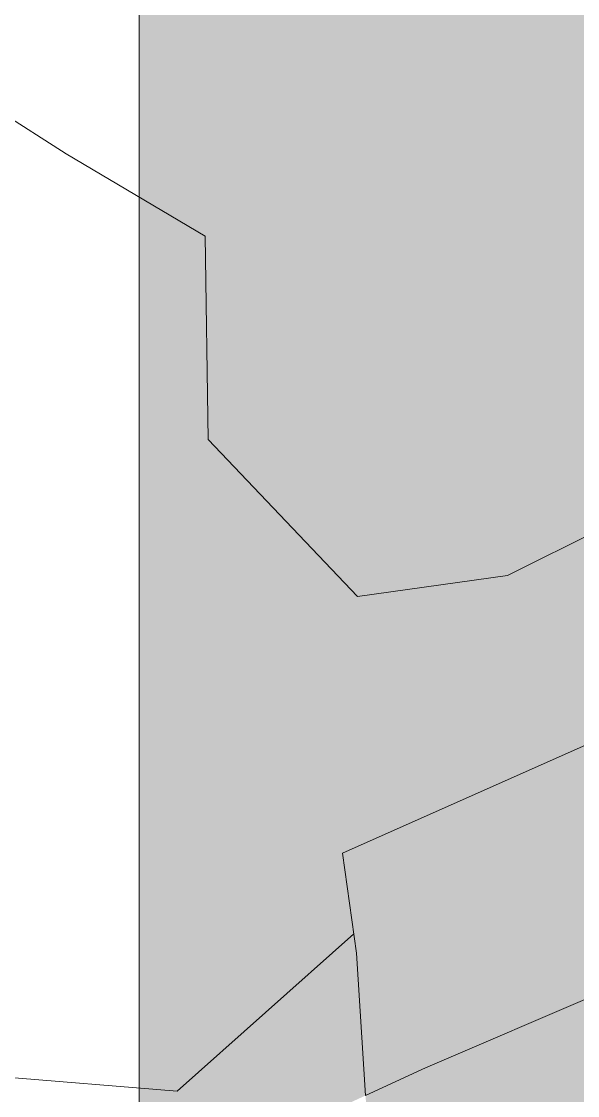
# Model space of a CAD drawing. Header units: metres. Extents: x 3856 to 4207, y -1118 to -691.
# Drawn here: x 3986.307 to 3986.732, y -964.162 to -963.342 of the extents above; entities that cross this region are included whole.
import ezdxf

# ---------------------------------------------------------------- set-up
doc = ezdxf.new("R2010")
doc.units = ezdxf.units.M
doc.layers.add('Parking', color=7, linetype='Continuous', lineweight=9)
doc.layers.add('Planting', color=7, linetype='Continuous', lineweight=9)
doc.layers.add('Tallo', color=7, linetype='Continuous', lineweight=9, true_color=0x887568)

# ---------------------------------------------------------------- blocks, each defined once
blk = doc.blocks.new('M_RPC Árbol - Caducifolio - Chopo de Lombardía - 12_2 metros-V104-IMPLANTACIÓN - KIT COMERCIAL')
at = {"layer": 'Planting'}
for p, q in [((0.63447, 0.78969), (0.78417, 0.69411)), ((0.78417, 0.69411), (0.89032, 0.63129)), ((0.89032, 0.63129), (0.89266, 0.47612)), ((0.89266, 0.47612), (1.00686, 0.35611)), ((1.12139, 0.37221), (1.23056, 0.42643)), ((1.00686, 0.35611), (1.12139, 0.37221)), ((1.38056, 0.33146), (0.99547, 0.16015)), ((0.99547, 0.16015), (1.00618, 0.08391)), ((1.00618, 0.08391), (1.01302, -0.02488)), ((1.05891, -0.0038), (1.26084, 0.08289)), ((1.01302, -0.02488), (1.05891, -0.0038))]:
    blk.add_line(p, q, dxfattribs=at)
for start, end in [(0, 180), (180, 360)]:
    blk.add_arc((-0.02749, 0.00851), 3.36028, start, end, dxfattribs=at)
at = {"layer": 'Tallo'}
for p, q in [((1.00413, 0.09848), (0.86907, -0.02165)), ((0.86907, -0.02165), (0.52602, 0.00659))]:
    blk.add_line(p, q, dxfattribs=at)
blk = doc.blocks.new('Cour Parqueadero verde - 5_00x2_50 p-V1050-IMPLANTACIÓN - KIT COMERCIAL')
at = {"layer": 'Parking', "true_color": 0xc1ce84}
h = blk.add_hatch(color=53, dxfattribs=at)
h.paths.add_polyline_path([(1.04545, -2.5), (1.24545, -2.5), (1.23868, -1.78781), (1.04545, -1.90269), (0.90379, -1.97303), (0.76846, -2.01557), (0.64609, -2.15036), (0.51542, -2.15036), (0.41836, -2.20588), (0.43781, -2.34426), (0.14306, -2.5), (0.76846, -2.5)])
h.paths.add_polyline_path([(-0.58246, -2.5), (-0.63394, -2.2597), (-0.52818, -2.17429), (-0.53425, -1.96348), (-0.62738, -1.93823), (-0.60279, -1.93159), (-0.56551, -1.87299), (-0.63521, -1.7), (-1.05455, -1.7), (-1.05455, -1.19773), (-1.12682, -0.79119), (-1.22193, -0.6685), (-1.25455, -0.65151), (-1.25455, -1.95264), (-1.2283, -1.94228), (-1.15346, -1.86788), (-1.02501, -1.9439), (-0.83775, -1.98261), (-0.74294, -2.32206), (-0.81121, -2.5), (-0.63394, -2.5)])
h.paths.add_polyline_path([(-0.27091, 0.13105), (-0.25209, 0.18696), (-0.26783, 0.51859), (-0.14158, 0.57659), (-0.13268, 0.43491), (-0.17388, 0.3125), (-0.20703, 0.13291), (-0.26783, 0.13114)])
h.paths.add_polyline_path([(-0.34225, -1.94201), (-0.09477, -1.83668), (0.13305, -1.80466), (0.21981, -1.7452), (0.30545, -1.7), (0.30545, 2.5), (-0.31455, 2.5), (-0.31455, 0.12978), (-0.27091, 0.13105), (-0.30321, 0.01079), (-0.31455, -0.05064), (-0.31455, -1.7), (-0.40579, -1.70097), (-0.3605, -1.87898)])
h.paths.add_polyline_path([(1.04545, -1.18877), (1.10194, -1.16724), (1.24545, -1.09597), (1.23868, -0.90728), (1.20325, -0.91968), (1.04545, -0.78077), (1.04545, -1.17753)])
h.paths.add_polyline_path([(1.24545, -0.54556), (1.24545, 2.5), (1.04545, 2.5), (1.04545, -0.22949), (1.15869, -0.26745), (1.17125, -0.52438), (1.23868, -0.54363)])
h.paths.add_polyline_path([(-1.05455, -0.48242), (-1.05455, 2.5), (-1.25455, 2.5), (-1.24953, -0.34402), (-1.10252, -0.42054), (-1.0734, -0.4581)])
at = {"layer": 'Parking'}
blk.add_line((-0.31455, 2.5), (-0.31455, 0.12978), dxfattribs=at)

msp = doc.modelspace()

# ---------------------------------------------------------------- block references
at = {"layer": 'Parking'}
msp.add_blockref('Cour Parqueadero verde - 5_00x2_50 p-V1050-IMPLANTACIÓN - KIT COMERCIAL', (3986.71136, -964.73884), dxfattribs=at)
at = {"layer": 'Planting'}
msp.add_blockref('M_RPC Árbol - Caducifolio - Chopo de Lombardía - 12_2 metros-V104-IMPLANTACIÓN - KIT COMERCIAL', (3985.55676, -964.13737), dxfattribs=at)

doc.saveas('drawing.dxf')
